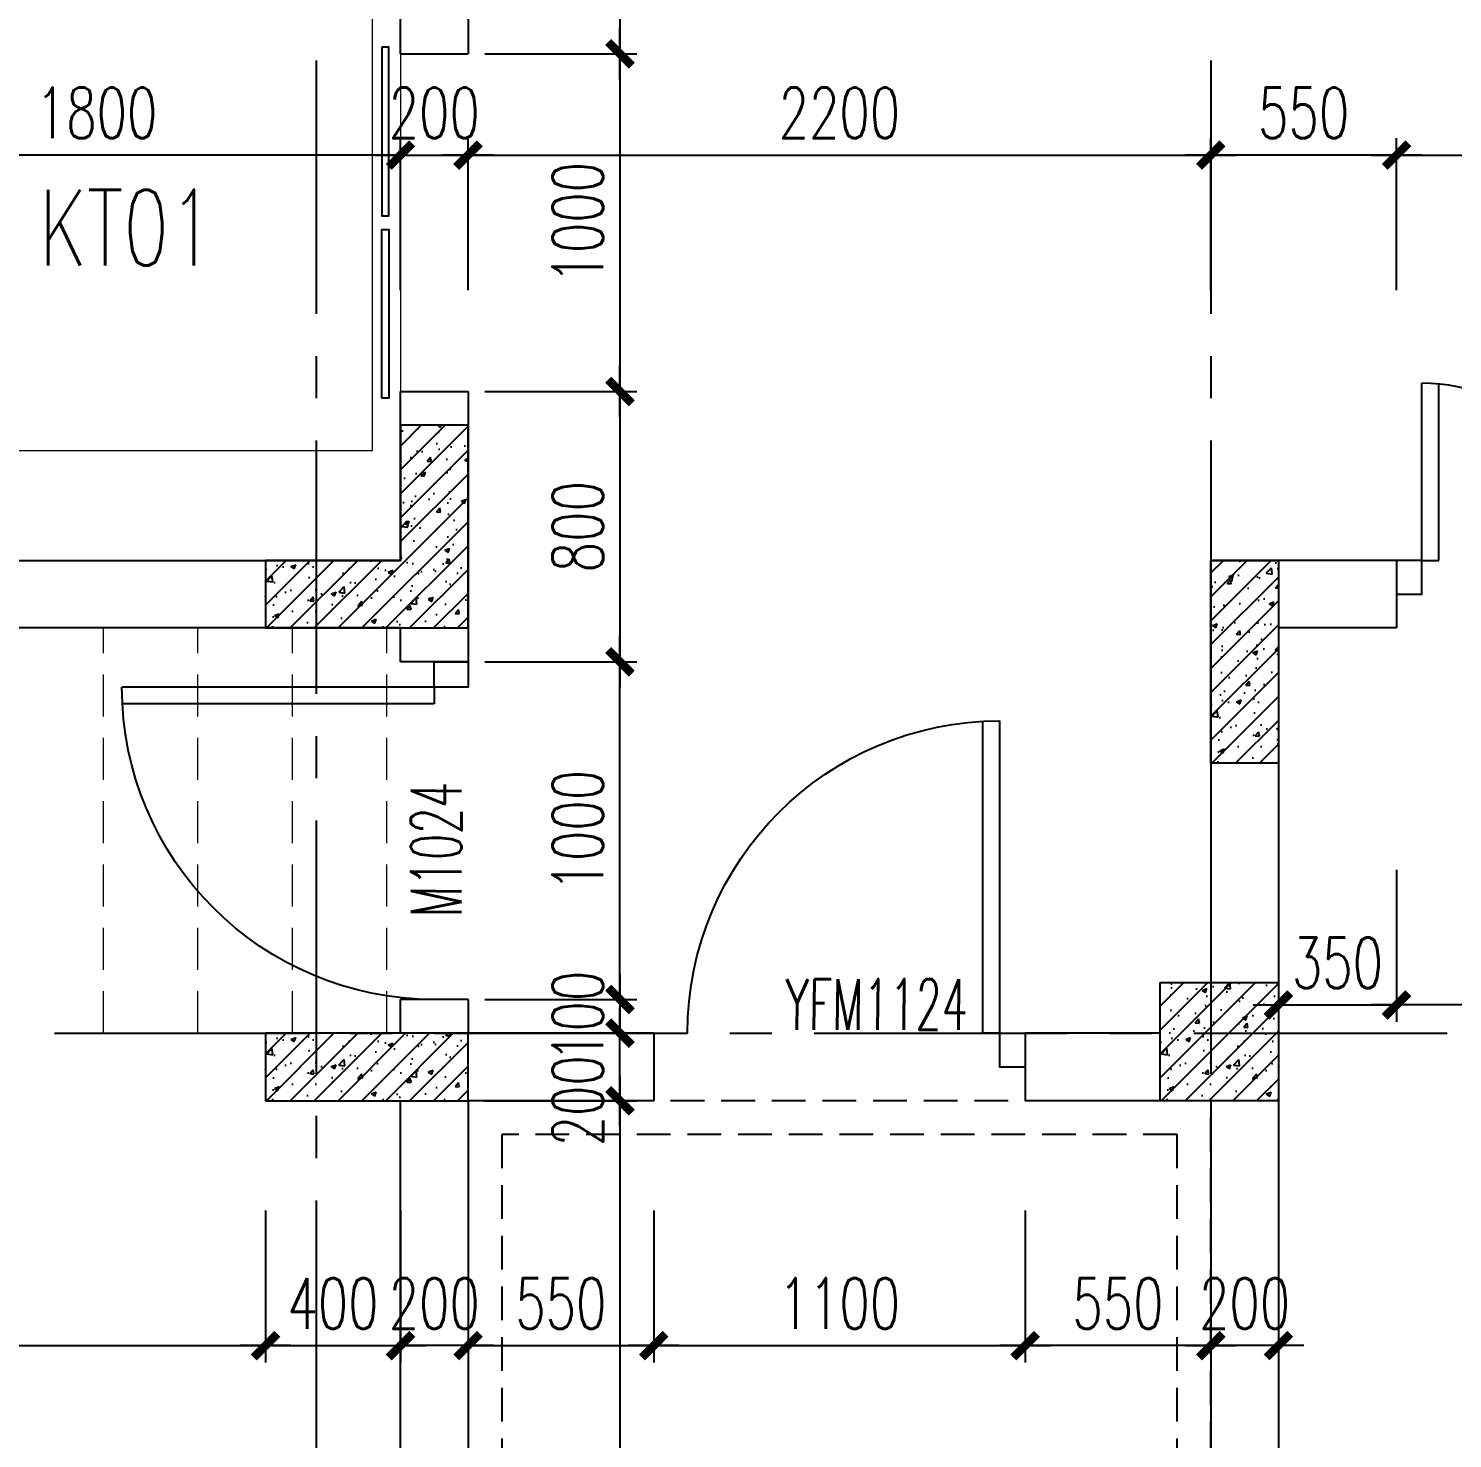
# Model space of a CAD drawing. Extents: x -395226 to -176901, y -140672 to 68263.
# Drawn here: x -384776 to -380558, y 46320 to 50495 of the extents above; entities that cross this region are included whole.
import ezdxf

# ---------------------------------------------------------------- set-up
doc = ezdxf.new("R2010")
doc.units = 0
doc.header["$LTSCALE"] = 1000
doc.header["$MEASUREMENT"] = 0
for name, pattern in [('ACAD_ISO08W100', [36, 24, -3, 6, -3]), ('HIDDEN', [0.375, 0.25, -0.125]), ('Plans$0$CENTER2', [1.125, 0.75, -0.125, 0.125, -0.125]), ('Plans$0$HIDDEN', [0.375, 0.25, -0.125])]:
    doc.linetypes.add(name, pattern=pattern)
doc.layers.get('0').update_dxf_attribs({"linetype": 'CONTINUOUS'})
doc.layers.get('Defpoints').update_dxf_attribs({"linetype": 'CONTINUOUS'})
for name, color, linetype in [('A-COLUMN', 1, 'CONTINUOUS'), ('A-COLUMN-hatch', 252, 'CONTINUOUS'), ('A-DIM', 201, 'CONTINUOUS'), ('A-DOTE', 8, 'ACAD_ISO08W100'), ('A-LINE', 8, 'CONTINUOUS'), ('A-TEXT-CN', 31, 'CONTINUOUS'), ('A-WALL', 2, 'CONTINUOUS'), ('A-WINDOW', 4, 'CONTINUOUS'), ('A-WINDOW-TEXT', 93, 'CONTINUOUS'), ('Plans$0$Grid', 9, 'Plans$0$CENTER2')]:
    doc.layers.add(name, color=color, linetype=linetype)
doc.layers.add('A-STAIR', color=30, linetype='CONTINUOUS', lineweight=0)
doc.styles.add('_HZTXT', font='tjromans.shx', dxfattribs={"width": 0.7, "bigfont": 'tjhztxt.shx'})
doc.styles.add('DIM_FONT', font='SIMPLEX', dxfattribs={"width": 0.7, "bigfont": 'GBCBIG'})
doc.styles.add('PRC-S', font='tjromans.shx', dxfattribs={"width": 0.7, "bigfont": 'tjhztxt.shx'})
doc.dimstyles.new('DIM100', dxfattribs={"dimscale": 100, "dimtxt": 3, "dimasz": 0.01, "dimexe": 1, "dimexo": 1, "dimgap": 1, "dimtad": 1, "dimdec": 0, "dimzin": 0, "dimdsep": 46, "dimtxsty": 'DIM_FONT', "dimblk1": '_DIMX', "dimblk2": '_DIMX', "dimsah": 1, "dimcen": 0.01, "dimclrd": 256, "dimclre": 256, "dimclrt": 7, "dimadec": 0, "dimazin": 0, "dimtfac": 1, "dimtdec": 0, "dimtix": 1, "dimtmove": 2, "dimatfit": 3, "dimldrblk": '_DIMX', "dimfxl": 0, "dimtolj": 1, "dimtzin": 5, "dimarcsym": 0})

# ---------------------------------------------------------------- blocks, each defined once
blk = doc.blocks.new('Grid')
at = {"layer": 'Plans$0$Grid', "color": 8}
for p, q in [((-19548.22963262349, 23319.99999610754), (-19548.22963262349, -15380.00000389246)), ((-16898.22963262349, 23319.99999610754), (-16898.22963262349, -15380.00000389246)), ((-28198.22963262349, 11439.99999610754), (8601.770367376506, 11439.99999610754))]:
    blk.add_line(p, q, dxfattribs=at)
blk = doc.blocks.new('_DIMX')
blk.add_line((-150, 0), (150, 0))
at = {"const_width": 50}
blk.add_lwpolyline([(-70, -70), (70, 70)], dxfattribs=at)
blk = doc.blocks.new('*D468')
at = {"layer": 'A-DIM', "lineweight": -2}
for p, q in [((-383424.2086708748, 51119.81240989989), (-382974.2086708748, 51119.81240989989)), ((-383024.2086708748, 51119.31240989989), (-383024.2086708748, 50420.31240989989)), ((-383424.2086708748, 50419.81240989989), (-382974.2086708748, 50419.81240989989))]:
    blk.add_line(p, q, dxfattribs=at)
at = {"layer": 'Defpoints', "color": 0}
for p in [(-383474.2086708748, 51119.81240989989), (-383474.2086708748, 50419.81240989989), (-383024.2086708748, 50419.81240989989)]:
    blk.add_point(p, dxfattribs=at)
at = {"layer": 'A-DIM', "lineweight": -2, "xscale": 0.5, "yscale": 0.5, "zscale": 0.5}
for p, rotation in [((-383024.2086708748, 51119.81240989989), 90), ((-383024.2086708748, 50419.81240989989), 270)]:
    blk.add_blockref('_DIMX', p, dxfattribs=dict(at, rotation=rotation))
at = {"layer": 'A-DIM', "insert": (-383149.2086708748, 50769.81240989982), "char_height": 150, "attachment_point": 5, "rotation": 90, "style": 'DIM_FONT'}
blk.add_mtext('\\A1;700', dxfattribs=at)
blk = doc.blocks.new('*D469')
at = {"layer": 'A-DIM', "lineweight": -2}
for p, q in [((-383424.2086708748, 50419.81240989989), (-382974.2086708748, 50419.81240989989)), ((-383024.2086708748, 50419.31240989989), (-383024.2086708748, 49420.31240989989)), ((-383424.2086708748, 49419.81240989989), (-382974.2086708748, 49419.81240989989))]:
    blk.add_line(p, q, dxfattribs=at)
at = {"layer": 'Defpoints', "color": 0}
for p in [(-383474.2086708748, 50419.81240989989), (-383474.2086708748, 49419.81240989989), (-383024.2086708748, 49419.81240989989)]:
    blk.add_point(p, dxfattribs=at)
at = {"layer": 'A-DIM', "lineweight": -2, "xscale": 0.5, "yscale": 0.5, "zscale": 0.5}
for p, rotation in [((-383024.2086708748, 50419.81240989989), 90), ((-383024.2086708748, 49419.81240989989), 270)]:
    blk.add_blockref('_DIMX', p, dxfattribs=dict(at, rotation=rotation))
at = {"layer": 'A-DIM', "insert": (-383149.2086708748, 49919.81240989982), "char_height": 150, "attachment_point": 5, "rotation": 90, "style": 'DIM_FONT'}
blk.add_mtext('\\A1;1000', dxfattribs=at)
blk = doc.blocks.new('*D1057')
at = {"layer": 'A-DIM', "lineweight": -2}
for p, q in [((-383424.2086708748, 49419.81240989989), (-382974.2086708748, 49419.81240989989)), ((-383024.2086708748, 49419.31240989989), (-383024.2086708748, 48620.31240990009)), ((-383424.2086753673, 48619.81240990009), (-382974.2086708748, 48619.81240990009))]:
    blk.add_line(p, q, dxfattribs=at)
at = {"layer": 'Defpoints', "color": 0}
for p in [(-383474.2086708748, 49419.81240989989), (-383474.2086753673, 48619.81240990009), (-383024.2086708748, 48619.81240990009)]:
    blk.add_point(p, dxfattribs=at)
at = {"layer": 'A-DIM', "lineweight": -2, "xscale": 0.5, "yscale": 0.5, "zscale": 0.5}
for p, rotation in [((-383024.2086708748, 49419.81240989989), 90), ((-383024.2086708748, 48619.81240990009), 270)]:
    blk.add_blockref('_DIMX', p, dxfattribs=dict(at, rotation=rotation))
at = {"layer": 'A-DIM', "insert": (-383149.2086708748, 49019.81240989992), "char_height": 150, "attachment_point": 5, "rotation": 90, "style": 'DIM_FONT'}
blk.add_mtext('\\A1;800', dxfattribs=at)
blk = doc.blocks.new('D12')
for p, q in [((75, 0), (74.99999999953434, 525)), ((125, 0), (124.9999999995343, 522.6136240091873)), ((1075, -2.328306436538696e-10), (1074.999999999534, 522.6136240089545)), ((1125, 0), (1124.999999999534, 525)), ((75, 0), (125, 0)), ((1125, 0), (1075, -2.328306436538696e-10))]:
    blk.add_line(p, q)
for points in [[(75, 0), (0, 0), (0, -100), (75, -100)], [(1125, 0), (1200, 0), (1200, -100), (1125, -100)]]:
    blk.add_lwpolyline(points, close=True)
for centre, start, end in [((75, 0), 0, 90), ((1125, 0), 90, 180)]:
    blk.add_arc(centre, 525, start, end)
blk = doc.blocks.new('Columes_-1F')
at = {"layer": 'A-COLUMN-hatch'}
h = blk.add_hatch(dxfattribs=at)
h.set_pattern_fill('钢筋混凝土', color=256, scale=20, style=0)
h.set_pattern_definition([(45, (-11179.38219557796, 23439.99999904633), (-35.35533905932737, 35.35533905932738), []), (50, (-11179.38219557796, 23439.99999904633), (143.4520365201507, -12.55042699651902), [15, -165]), (355, (-11179.38219557796, 23439.99999904633), (-27.7502667226, 150.4384267400024), [12, -132]), (100.4514, (-11167.42785957796, 23438.95413104632), (115.7018763428043, 137.8879084121907), [12.748038, -140.2284224]), (46.18420000000001, (-11179.38219557796, 23479.99999904633), (213.4482097251289, -33.10380286580362), [22.5, -247.5]), (96.6356, (-11161.59484657796, 23477.24133764633), (186.9325411097407, 194.8235741800883), [19.1220576, -210.3426]), (351.1842, (-11179.38219557796, 23479.99999904633), (186.9323890267254, 194.8237201850649), [18, -198]), (21, (-11159.38219557796, 23469.99999904633), (119.3814104236923, -80.52377813306776), [15, -165]), (326.0000000000001, (-11159.38219557796, 23469.99999904633), (48.66306638431634, 145.0300090093706), [12, -132]), (71.4514, (-11149.43374897796, 23463.28967784633), (168.044525716298, 64.50609934199048), [12.748038, -140.2284224]), (37.50000000000001, (-11179.38219557796, 23439.99999904633), (2.431971063458134, 66.5787707662623), [0, -130.4, 0, -134, 0, -132.5]), (7.499999999999999, (-11179.38219557796, 23439.99999904633), (52.61390748842972, 78.88234237647205), [0, -76.39999999999999, 0, -127.4, 0, -50.5]), (327.5, (-11223.98219557796, 23439.99999904633), (106.7644872344818, -4.51097434687596), [0, -50, 0, -156, 0, -207]), (317.5, (-11243.98219557796, 23439.99999904633), (116.6372338684772, 20.02099646646353), [0, -65, 0, -103.6, 0, -147])])
h.paths.add_polyline_path([(-11179.38219557796, 23439.99999904633), (-10579.38219557796, 23439.99999904633), (-10579.38219557796, 24039.99999904633), (-10779.38219557796, 24039.99999904633), (-10779.38219557796, 23639.99999904633), (-11179.38219557796, 23639.99999904633)])
h = blk.add_hatch(dxfattribs=at)
h.set_pattern_fill('钢筋混凝土', color=256, scale=20, style=0)
h.set_pattern_definition([(45, (-8379.382195716142, 23039.99999552313), (-35.35533905932737, 35.35533905932738), []), (50, (-8379.382195716142, 23039.99999552313), (143.4520365201507, -12.55042699651902), [15, -165]), (355, (-8379.382195716142, 23039.99999552313), (-27.7502667226, 150.4384267400024), [12, -132]), (100.4514, (-8367.427859716141, 23038.95412752313), (115.7018763428043, 137.8879084121907), [12.748038, -140.2284224]), (46.18420000000001, (-8379.382195716142, 23079.99999552313), (213.4482097251289, -33.10380286580362), [22.5, -247.5]), (96.6356, (-8361.594846716142, 23077.24133412313), (186.9325411097407, 194.8235741800883), [19.1220576, -210.3426]), (351.1842, (-8379.382195716142, 23079.99999552313), (186.9323890267254, 194.8237201850649), [18, -198]), (21, (-8359.382195716142, 23069.99999552313), (119.3814104236923, -80.52377813306776), [15, -165]), (326.0000000000001, (-8359.382195716142, 23069.99999552313), (48.66306638431634, 145.0300090093706), [12, -132]), (71.4514, (-8349.433749116142, 23063.28967432313), (168.044525716298, 64.50609934199048), [12.748038, -140.2284224]), (37.50000000000001, (-8379.382195716142, 23039.99999552313), (2.431971063458134, 66.5787707662623), [0, -130.4, 0, -134, 0, -132.5]), (7.499999999999999, (-8379.382195716142, 23039.99999552313), (52.61390748842972, 78.88234237647205), [0, -76.39999999999999, 0, -127.4, 0, -50.5]), (327.5, (-8423.982195716142, 23039.99999552313), (106.7644872344818, -4.51097434687596), [0, -50, 0, -156, 0, -207]), (317.5, (-8443.982195716142, 23039.99999552313), (116.6372338684772, 20.02099646646353), [0, -65, 0, -103.6, 0, -147])])
h.paths.add_polyline_path([(-8379.382195716142, 23639.99999552313), (-8179.382198183215, 23639.99999552313), (-8179.382198183215, 23039.99999552313), (-8379.382195716142, 23039.99999552313)])
h = blk.add_hatch(dxfattribs=at)
h.set_pattern_fill('钢筋混凝土', color=256, scale=20, style=0)
h.set_pattern_definition([(45, (-8529.382195460319, 22039.99999982542), (-35.35533905932737, 35.35533905932738), []), (50, (-8529.382195460319, 22039.99999982542), (143.4520365201507, -12.55042699651902), [15, -165]), (355, (-8529.382195460319, 22039.99999982542), (-27.7502667226, 150.4384267400024), [12, -132]), (100.4514, (-8517.427859460318, 22038.95413182542), (115.7018763428043, 137.8879084121907), [12.748038, -140.2284224]), (46.18420000000001, (-8529.382195460319, 22079.99999982542), (213.4482097251289, -33.10380286580362), [22.5, -247.5]), (96.6356, (-8511.594846460319, 22077.24133842542), (186.9325411097407, 194.8235741800883), [19.1220576, -210.3426]), (351.1842, (-8529.382195460319, 22079.99999982542), (186.9323890267254, 194.8237201850649), [18, -198]), (21, (-8509.382195460319, 22069.99999982542), (119.3814104236923, -80.52377813306776), [15, -165]), (326.0000000000001, (-8509.382195460319, 22069.99999982542), (48.66306638431634, 145.0300090093706), [12, -132]), (71.4514, (-8499.43374886032, 22063.28967862542), (168.044525716298, 64.50609934199048), [12.748038, -140.2284224]), (37.50000000000001, (-8529.382195460319, 22039.99999982542), (2.431971063458134, 66.5787707662623), [0, -130.4, 0, -134, 0, -132.5]), (7.499999999999999, (-8529.382195460319, 22039.99999982542), (52.61390748842972, 78.88234237647205), [0, -76.39999999999999, 0, -127.4, 0, -50.5]), (327.5, (-8573.98219546032, 22039.99999982542), (106.7644872344818, -4.51097434687596), [0, -50, 0, -156, 0, -207]), (317.5, (-8593.98219546032, 22039.99999982542), (116.6372338684772, 20.02099646646353), [0, -65, 0, -103.6, 0, -147])])
h.paths.add_polyline_path([(-8529.382195460319, 22389.99999982542), (-8179.382195460319, 22390.00000007072), (-8179.382195214974, 22040.00000007072), (-8529.382195214974, 22039.99999982542)])
h = blk.add_hatch(dxfattribs=at)
h.set_pattern_fill('钢筋混凝土', color=256, scale=20, style=0)
h.set_pattern_definition([(45, (-11179.38219521503, 22039.99999895364), (-35.35533905932737, 35.35533905932738), []), (50, (-11179.38219521503, 22039.99999895364), (143.4520365201507, -12.55042699651902), [15, -165]), (355, (-11179.38219521503, 22039.99999895364), (-27.7502667226, 150.4384267400024), [12, -132]), (100.4514, (-11167.42785921503, 22038.95413095364), (115.7018763428043, 137.8879084121907), [12.748038, -140.2284224]), (46.18420000000001, (-11179.38219521503, 22079.99999895364), (213.4482097251289, -33.10380286580362), [22.5, -247.5]), (96.6356, (-11161.59484621503, 22077.24133755365), (186.9325411097407, 194.8235741800883), [19.1220576, -210.3426]), (351.1842, (-11179.38219521503, 22079.99999895364), (186.9323890267254, 194.8237201850649), [18, -198]), (21, (-11159.38219521503, 22069.99999895364), (119.3814104236923, -80.52377813306776), [15, -165]), (326.0000000000001, (-11159.38219521503, 22069.99999895364), (48.66306638431634, 145.0300090093706), [12, -132]), (71.4514, (-11149.43374861503, 22063.28967775364), (168.044525716298, 64.50609934199048), [12.748038, -140.2284224]), (37.50000000000001, (-11179.38219521503, 22039.99999895364), (2.431971063458134, 66.5787707662623), [0, -130.4, 0, -134, 0, -132.5]), (7.499999999999999, (-11179.38219521503, 22039.99999895364), (52.61390748842972, 78.88234237647205), [0, -76.39999999999999, 0, -127.4, 0, -50.5]), (327.5, (-11223.98219521503, 22039.99999895364), (106.7644872344818, -4.51097434687596), [0, -50, 0, -156, 0, -207]), (317.5, (-11243.98219521503, 22039.99999895364), (116.6372338684772, 20.02099646646353), [0, -65, 0, -103.6, 0, -147])])
h.paths.add_polyline_path([(-11179.38219521503, 22039.99999895364), (-10579.38219521503, 22039.99999895364), (-10579.38219521503, 22239.99999895364), (-11179.38219521503, 22239.99999895364)])
for points in [[(-11179.38219557796, 23439.99999904633), (-10579.38219557796, 23439.99999904633), (-10579.38219557796, 24039.99999904633), (-10779.38219557796, 24039.99999904633), (-10779.38219557796, 23639.99999904633), (-11179.38219557796, 23639.99999904633)], [(-8379.382195716142, 23639.99999552313), (-8179.382198183215, 23639.99999552313), (-8179.382198183215, 23039.99999552313), (-8379.382195716142, 23039.99999552313)], [(-8529.382195460319, 22389.99999982542), (-8179.382195460319, 22390.00000007072), (-8179.382195214974, 22040.00000007072), (-8529.382195214974, 22039.99999982542)], [(-11179.38219521503, 22039.99999895364), (-10579.38219521503, 22039.99999895364), (-10579.38219521503, 22239.99999895364), (-11179.38219521503, 22239.99999895364)]]:
    blk.add_lwpolyline(points, close=True)
blk = doc.blocks.new('*D1058')
at = {"layer": 'A-DIM', "lineweight": -2}
for p, q in [((-383424.2086753673, 48619.81240990009), (-382974.2086708748, 48619.81240990009)), ((-383024.2086708748, 47620.31240990009), (-383024.2086708748, 48619.31240990009)), ((-383424.2086753673, 47619.81240990009), (-382974.2086708748, 47619.81240990009))]:
    blk.add_line(p, q, dxfattribs=at)
at = {"layer": 'Defpoints', "color": 0}
for p in [(-383474.2086753673, 48619.81240990009), (-383024.2086708748, 48619.81240990009), (-383474.2086753673, 47619.81240990009)]:
    blk.add_point(p, dxfattribs=at)
at = {"layer": 'A-DIM', "lineweight": -2, "xscale": 0.5, "yscale": 0.5, "zscale": 0.5}
for p, rotation in [((-383024.2086708748, 48619.81240990009), 90), ((-383024.2086708748, 47619.81240990009), 270)]:
    blk.add_blockref('_DIMX', p, dxfattribs=dict(at, rotation=rotation))
at = {"layer": 'A-DIM', "insert": (-383149.2086708748, 48119.81240990002), "char_height": 150, "attachment_point": 5, "rotation": 90, "style": 'DIM_FONT'}
blk.add_mtext('\\A1;1000', dxfattribs=at)
blk = doc.blocks.new('D10')
for p, q in [((75.00000000023283, 0), (74.99999999988358, 925)), ((125.0000000001164, 0), (124.9999999998254, 923.6476599997841)), ((75.00000000023283, 0), (125.0000000001164, 0))]:
    blk.add_line(p, q)
blk.add_lwpolyline([(75.00000000023283, 0), (0, 0), (0, -99.99999999976717), (75.00000000011642, -99.99999999976717)], close=True)
blk.add_arc((75.00000000023283, 0), 925, 0, 90)
blk = doc.blocks.new('dr-1000_swing')
at = {"layer": 'A-WINDOW', "xscale": -1, "rotation": 270}
blk.add_blockref('D10', (99.99999999976717, -3.783497959375381e-10), dxfattribs=at)
blk = doc.blocks.new('D11')
for p, q in [((-125.0000010749791, -99.99999999976717), (-125.000001074688, -1020.352555800622)), ((-75.0000010750955, -99.99999999976717), (-125.0000010749791, -99.99999999976717)), ((-75.0000010750955, -99.99999999976717), (-75.00000107474625, -1024.999999999767))]:
    blk.add_line(p, q)
blk.add_lwpolyline([(-75.0000010750955, -99.99999999976717), (-1.074862666428089e-06, -99.99999999976717), (-1.074862666428089e-06, 0), (-75.00000107497908, 0)], close=True)
blk.add_arc((-75.00000107294181, -99.99999999975262), 925.0000000015134, 180.0000000008338, 270)
blk = doc.blocks.new('*D1054')
at = {"layer": 'A-DIM', "lineweight": -2}
for p, q in [((-383424.2086708748, 47319.81241082972), (-382974.2086708748, 47319.81241082972)), ((-383024.2086708748, 47319.31241082972), (-383024.2086708748, 44920.31242702154)), ((-383424.2086753674, 44919.81242702154), (-382974.2086708748, 44919.81242702154))]:
    blk.add_line(p, q, dxfattribs=at)
at = {"layer": 'Defpoints', "color": 0}
for p in [(-383474.2086708748, 47319.81241082972), (-383474.2086753674, 44919.81242702154), (-383024.2086708748, 44919.81242702154)]:
    blk.add_point(p, dxfattribs=at)
at = {"layer": 'A-DIM', "lineweight": -2, "xscale": 0.5, "yscale": 0.5, "zscale": 0.5}
for p, rotation in [((-383024.2086708748, 47319.81241082972), 90), ((-383024.2086708748, 44919.81242702154), 270)]:
    blk.add_blockref('_DIMX', p, dxfattribs=dict(at, rotation=rotation))
at = {"layer": 'A-DIM', "insert": (-383149.2086708748, 46119.81241892557), "char_height": 150, "attachment_point": 5, "rotation": 90, "style": 'DIM_FONT'}
blk.add_mtext('\\A1;2400', dxfattribs=at)
blk = doc.blocks.new('*D1055')
at = {"layer": 'A-DIM', "lineweight": -2}
for p, q in [((-383424.2086705118, 47519.81240980744), (-382974.2086708748, 47519.81240980744)), ((-383024.2086708748, 47320.31240878303), (-383024.2086708748, 47519.31240980744)), ((-383424.2086708748, 47319.81240878303), (-382974.2086708748, 47319.81240878303))]:
    blk.add_line(p, q, dxfattribs=at)
at = {"layer": 'Defpoints', "color": 0}
for p in [(-383474.2086705118, 47519.81240980744), (-383024.2086708748, 47519.81240980744), (-383474.2086708748, 47319.81240878303)]:
    blk.add_point(p, dxfattribs=at)
at = {"layer": 'A-DIM', "lineweight": -2, "xscale": 0.5, "yscale": 0.5, "zscale": 0.5}
for p, rotation in [((-383024.2086708748, 47519.81240980744), 90), ((-383024.2086708748, 47319.81240878303), 270)]:
    blk.add_blockref('_DIMX', p, dxfattribs=dict(at, rotation=rotation))
at = {"layer": 'A-DIM', "insert": (-383149.2086708748, 47319.81241082972), "char_height": 150, "attachment_point": 5, "rotation": 90, "style": 'DIM_FONT'}
blk.add_mtext('\\A1;200', dxfattribs=at)
blk = doc.blocks.new('*D1059')
at = {"layer": 'A-DIM', "lineweight": -2}
for p, q in [((-383424.2086753673, 47619.81240990009), (-382974.2086708748, 47619.81240990009)), ((-383024.2086708748, 47620.31240990009), (-383024.2086708748, 47620.81240990009)), ((-383024.2086708748, 47619.81240990009), (-383024.2086708748, 47519.81240980744)), ((-383424.2086705118, 47519.81240980744), (-382974.2086708748, 47519.81240980744)), ((-383024.2086708748, 47519.31240980744), (-383024.2086708748, 47518.81240980744))]:
    blk.add_line(p, q, dxfattribs=at)
at = {"layer": 'Defpoints', "color": 0}
for p in [(-383474.2086753673, 47619.81240990009), (-383474.2086705118, 47519.81240980744), (-383024.2086708748, 47519.81240980744)]:
    blk.add_point(p, dxfattribs=at)
at = {"layer": 'A-DIM', "lineweight": -2, "xscale": 0.5, "yscale": 0.5, "zscale": 0.5}
for p, rotation in [((-383024.2086708748, 47619.81240990009), 270), ((-383024.2086708748, 47519.81240980744), 90)]:
    blk.add_blockref('_DIMX', p, dxfattribs=dict(at, rotation=rotation))
at = {"layer": 'A-DIM', "insert": (-383149.2086708748, 47569.8124098537), "char_height": 150, "attachment_point": 5, "rotation": 90, "style": 'DIM_FONT'}
blk.add_mtext('\\A1;100', dxfattribs=at)
blk = doc.blocks.new('*D1060')
at = {"layer": 'A-DIM', "lineweight": -2}
for p, q in [((-383474.2086753586, 46994.81242462606), (-383474.2086753586, 46544.81242370047)), ((-382924.2086764713, 46994.81242530124), (-382924.2086764713, 46544.81242370047)), ((-383473.7086753586, 46594.81242370047), (-382924.7086764713, 46594.81242370047))]:
    blk.add_line(p, q, dxfattribs=at)
at = {"layer": 'Defpoints', "color": 0}
for p in [(-383474.2086753586, 47044.81242462606), (-382924.2086764713, 47044.81242530124), (-382924.2086764713, 46594.81242370047)]:
    blk.add_point(p, dxfattribs=at)
at = {"layer": 'A-DIM', "lineweight": -2, "xscale": 0.5, "yscale": 0.5, "zscale": 0.5, "rotation": 180}
blk.add_blockref('_DIMX', (-383474.2086753586, 46594.81242370047), dxfattribs=at)
at = {"layer": 'A-DIM', "lineweight": -2, "xscale": 0.5, "yscale": 0.5, "zscale": 0.5}
blk.add_blockref('_DIMX', (-382924.2086764713, 46594.81242370047), dxfattribs=at)
at = {"layer": 'A-DIM', "insert": (-383199.2086759149, 46719.81242370047), "char_height": 150, "attachment_point": 5, "style": 'DIM_FONT'}
blk.add_mtext('\\A1;550', dxfattribs=at)
blk = doc.blocks.new('*D1061')
at = {"layer": 'A-DIM', "lineweight": -2}
for p, q in [((-382924.2086764423, 46994.81242530129), (-382924.2086764423, 46544.81242325046)), ((-381824.2086753674, 46994.81242597631), (-381824.2086753674, 46544.81242325046)), ((-382923.7086764423, 46594.81242325046), (-381824.7086753674, 46594.81242325046))]:
    blk.add_line(p, q, dxfattribs=at)
at = {"layer": 'Defpoints', "color": 0}
for p in [(-382924.2086764423, 47044.81242530129), (-381824.2086753674, 47044.81242597631), (-381824.2086753674, 46594.81242325046)]:
    blk.add_point(p, dxfattribs=at)
at = {"layer": 'A-DIM', "lineweight": -2, "xscale": 0.5, "yscale": 0.5, "zscale": 0.5, "rotation": 180}
blk.add_blockref('_DIMX', (-382924.2086764423, 46594.81242325046), dxfattribs=at)
at = {"layer": 'A-DIM', "lineweight": -2, "xscale": 0.5, "yscale": 0.5, "zscale": 0.5}
blk.add_blockref('_DIMX', (-381824.2086753674, 46594.81242325046), dxfattribs=at)
at = {"layer": 'A-DIM', "insert": (-382374.2086759048, 46719.81242325046), "char_height": 150, "attachment_point": 5, "style": 'DIM_FONT'}
blk.add_mtext('\\A1;1100', dxfattribs=at)
blk = doc.blocks.new('*D1062')
at = {"layer": 'A-DIM', "lineweight": -2}
for p, q in [((-384074.2086705118, 46994.81242597626), (-384074.2086705118, 46544.81242302543)), ((-383674.2086753673, 46994.81242462618), (-383674.2086753673, 46544.81242302543)), ((-384073.7086705118, 46594.81242302543), (-383674.7086753673, 46594.81242302543))]:
    blk.add_line(p, q, dxfattribs=at)
at = {"layer": 'Defpoints', "color": 0}
for p in [(-384074.2086705118, 47044.81242597626), (-383674.2086753673, 47044.81242462618), (-383674.2086753673, 46594.81242302543)]:
    blk.add_point(p, dxfattribs=at)
at = {"layer": 'A-DIM', "lineweight": -2, "xscale": 0.5, "yscale": 0.5, "zscale": 0.5, "rotation": 180}
blk.add_blockref('_DIMX', (-384074.2086705118, 46594.81242302543), dxfattribs=at)
at = {"layer": 'A-DIM', "lineweight": -2, "xscale": 0.5, "yscale": 0.5, "zscale": 0.5}
blk.add_blockref('_DIMX', (-383674.2086753673, 46594.81242302543), dxfattribs=at)
at = {"layer": 'A-DIM', "insert": (-383874.2086729396, 46719.81242302543), "char_height": 150, "attachment_point": 5, "style": 'DIM_FONT'}
blk.add_mtext('\\A1;400', dxfattribs=at)
blk = doc.blocks.new('*D1063')
at = {"layer": 'A-DIM', "lineweight": -2}
for p, q in [((-386324.2086730355, 46994.81242462623), (-386324.2086730355, 46544.81242370047)), ((-384074.2086705118, 46994.81242597626), (-384074.2086705118, 46544.81242370047)), ((-386323.7086730355, 46594.81242370047), (-384074.7086705118, 46594.81242370047))]:
    blk.add_line(p, q, dxfattribs=at)
at = {"layer": 'Defpoints', "color": 0}
for p in [(-386324.2086730355, 47044.81242462623), (-384074.2086705118, 47044.81242597626), (-384074.2086705118, 46594.81242370047)]:
    blk.add_point(p, dxfattribs=at)
at = {"layer": 'A-DIM', "lineweight": -2, "xscale": 0.5, "yscale": 0.5, "zscale": 0.5, "rotation": 180}
blk.add_blockref('_DIMX', (-386324.2086730355, 46594.81242370047), dxfattribs=at)
at = {"layer": 'A-DIM', "lineweight": -2, "xscale": 0.5, "yscale": 0.5, "zscale": 0.5}
blk.add_blockref('_DIMX', (-384074.2086705118, 46594.81242370047), dxfattribs=at)
at = {"layer": 'A-DIM', "insert": (-385199.2086717737, 46719.81242370047), "char_height": 150, "attachment_point": 5, "style": 'DIM_FONT'}
blk.add_mtext('\\A1;2250', dxfattribs=at)
blk = doc.blocks.new('*D1065')
at = {"layer": 'A-DIM', "lineweight": -2}
for p, q in [((-383674.2086753674, 46994.81242462618), (-383674.2086753676, 46544.81242302543)), ((-383474.2086753674, 46994.81242462606), (-383474.2086753676, 46544.81242302531)), ((-383674.7086753676, 46594.81242302543), (-383675.2086753676, 46594.81242302543)), ((-383474.2086753676, 46594.81242302531), (-383674.2086753676, 46594.81242302543)), ((-383473.7086753676, 46594.81242302531), (-383473.2086753676, 46594.81242302531))]:
    blk.add_line(p, q, dxfattribs=at)
at = {"layer": 'Defpoints', "color": 0}
for p in [(-383674.2086753673, 47044.81242462618), (-383474.2086753674, 47044.81242462606), (-383674.2086753676, 46594.81242302543)]:
    blk.add_point(p, dxfattribs=at)
at = {"layer": 'A-DIM', "lineweight": -2, "xscale": 0.5, "yscale": 0.5, "zscale": 0.5}
for p, rotation in [((-383674.2086753676, 46594.81242302543), 359.9999999999666), ((-383474.2086753676, 46594.81242302531), 179.9999999999666)]:
    blk.add_blockref('_DIMX', p, dxfattribs=dict(at, rotation=rotation))
at = {"layer": 'A-DIM', "insert": (-383574.2086753675, 46719.81242302537), "char_height": 150, "attachment_point": 5, "style": 'DIM_FONT'}
blk.add_mtext('\\A1;200', dxfattribs=at)
blk = doc.blocks.new('*D1069')
at = {"layer": 'A-DIM', "lineweight": -2}
for p, q in [((-385474.2086752079, 49719.81243726062), (-385474.2086737734, 50169.8124507526)), ((-383674.2086752079, 49719.81243152308), (-383674.2086737735, 50169.81244501506)), ((-383674.7086739329, 50119.81244501666), (-385473.7086739329, 50119.81245075101))]:
    blk.add_line(p, q, dxfattribs=at)
at = {"layer": 'Defpoints', "color": 0}
for p in [(-385474.2086739329, 50119.8124507526), (-385474.2086753672, 49669.81243726062), (-383674.2086753673, 49669.81243152308)]:
    blk.add_point(p, dxfattribs=at)
at = {"layer": 'A-DIM', "lineweight": -2, "xscale": 0.5, "yscale": 0.5, "zscale": 0.5}
for p, rotation in [((-385474.2086739329, 50119.8124507526), 179.9999998173686), ((-383674.2086739329, 50119.81244501506), 359.9999998173686)]:
    blk.add_blockref('_DIMX', p, dxfattribs=dict(at, rotation=rotation))
at = {"layer": 'A-DIM', "insert": (-384574.2086735344, 50244.81244788383), "char_height": 150, "attachment_point": 5, "rotation": 359.9999998173686, "style": 'DIM_FONT'}
blk.add_mtext('\\A1;1800', dxfattribs=at)
blk = doc.blocks.new('*D1070')
at = {"layer": 'A-DIM', "lineweight": -2}
for p, q in [((-383674.2086753673, 49719.81243152308), (-383674.2086753673, 50169.81241374831)), ((-383474.2086753673, 49719.81240857274), (-383474.2086753673, 50169.81241374831)), ((-383674.7086753673, 50119.81241374831), (-383675.2086753673, 50119.81241374831)), ((-383674.2086753673, 50119.81241374831), (-383474.2086753673, 50119.81241374831)), ((-383473.7086753673, 50119.81241374831), (-383473.2086753673, 50119.81241374831))]:
    blk.add_line(p, q, dxfattribs=at)
at = {"layer": 'Defpoints', "color": 0}
for p in [(-383474.2086753673, 50119.81241374831), (-383674.2086753673, 49669.81243152308), (-383474.2086753673, 49669.81240857274)]:
    blk.add_point(p, dxfattribs=at)
at = {"layer": 'A-DIM', "lineweight": -2, "xscale": 0.5, "yscale": 0.5, "zscale": 0.5}
blk.add_blockref('_DIMX', (-383674.2086753673, 50119.81241374831), dxfattribs=at)
at = {"layer": 'A-DIM', "lineweight": -2, "xscale": 0.5, "yscale": 0.5, "zscale": 0.5, "rotation": 180}
blk.add_blockref('_DIMX', (-383474.2086753673, 50119.81241374831), dxfattribs=at)
at = {"layer": 'A-DIM', "insert": (-383574.2086753673, 50244.81241374831), "char_height": 150, "attachment_point": 5, "style": 'DIM_FONT'}
blk.add_mtext('\\A1;200', dxfattribs=at)
blk = doc.blocks.new('*D1071')
at = {"layer": 'A-DIM', "lineweight": -2}
for p, q in [((-383474.2086371167, 49719.81243152309), (-383474.2086371167, 50169.81244867275)), ((-381274.2086712082, 49719.81243726068), (-381274.2086712082, 50169.81244867275)), ((-383473.7086371167, 50119.81244867275), (-381274.7086712082, 50119.81244867275))]:
    blk.add_line(p, q, dxfattribs=at)
at = {"layer": 'Defpoints', "color": 0}
for p in [(-381274.2086712082, 50119.81244867275), (-383474.2086371167, 49669.81243152309), (-381274.2086712082, 49669.81243726068)]:
    blk.add_point(p, dxfattribs=at)
at = {"layer": 'A-DIM', "lineweight": -2, "xscale": 0.5, "yscale": 0.5, "zscale": 0.5, "rotation": 180}
blk.add_blockref('_DIMX', (-383474.2086371167, 50119.81244867275), dxfattribs=at)
at = {"layer": 'A-DIM', "lineweight": -2, "xscale": 0.5, "yscale": 0.5, "zscale": 0.5}
blk.add_blockref('_DIMX', (-381274.2086712082, 50119.81244867275), dxfattribs=at)
at = {"layer": 'A-DIM', "insert": (-382374.2086541624, 50244.81244867275), "char_height": 150, "attachment_point": 5, "style": 'DIM_FONT'}
blk.add_mtext('\\A1;2200', dxfattribs=at)
blk = doc.blocks.new('*D1072')
at = {"layer": 'A-DIM', "lineweight": -2}
for p, q in [((-381274.2086737027, 49719.81243056591), (-381274.2086791802, 50169.8124366858)), ((-380724.2086740885, 49719.81243726066), (-380724.208679566, 50169.81244338054)), ((-380724.7086789574, 50119.81244337446), (-381273.7086785716, 50119.81243669189))]:
    blk.add_line(p, q, dxfattribs=at)
at = {"layer": 'Defpoints', "color": 0}
for p in [(-381274.2086785716, 50119.8124366858), (-381274.2086730941, 49669.81243056591), (-380724.2086734799, 49669.81243726066)]:
    blk.add_point(p, dxfattribs=at)
at = {"layer": 'A-DIM', "lineweight": -2, "xscale": 0.5, "yscale": 0.5, "zscale": 0.5}
for p, rotation in [((-381274.2086785716, 50119.8124366858), 180.0000006974195), ((-380724.2086789574, 50119.81244338054), 6.974194821651736e-07)]:
    blk.add_blockref('_DIMX', p, dxfattribs=dict(at, rotation=rotation))
at = {"layer": 'A-DIM', "insert": (-380999.2086802861, 50244.81244003317), "char_height": 150, "attachment_point": 5, "rotation": 6.974195118880937e-07, "style": 'DIM_FONT'}
blk.add_mtext('\\A1;550', dxfattribs=at)
blk = doc.blocks.new('*D1075')
at = {"layer": 'A-DIM', "lineweight": -2}
for p, q in [((-380724.208674697, 49719.81243726067), (-380724.208674697, 50169.81243668579)), ((-379524.2086734799, 49719.81243056592), (-379524.2086734799, 50169.81243668579)), ((-380723.708674697, 50119.81243668579), (-379524.7086734799, 50119.81243668579))]:
    blk.add_line(p, q, dxfattribs=at)
at = {"layer": 'Defpoints', "color": 0}
for p in [(-379524.2086734799, 50119.81243668579), (-380724.208674697, 49669.81243726067), (-379524.2086734799, 49669.81243056592)]:
    blk.add_point(p, dxfattribs=at)
at = {"layer": 'A-DIM', "lineweight": -2, "xscale": 0.5, "yscale": 0.5, "zscale": 0.5, "rotation": 180}
blk.add_blockref('_DIMX', (-380724.208674697, 50119.81243668579), dxfattribs=at)
at = {"layer": 'A-DIM', "lineweight": -2, "xscale": 0.5, "yscale": 0.5, "zscale": 0.5}
blk.add_blockref('_DIMX', (-379524.2086734799, 50119.81243668579), dxfattribs=at)
at = {"layer": 'A-DIM', "insert": (-380124.2086740885, 50244.81243668579), "char_height": 150, "attachment_point": 5, "style": 'DIM_FONT'}
blk.add_mtext('\\A1;1200', dxfattribs=at)
blk = doc.blocks.new('*D1078')
at = {"layer": 'A-DIM', "lineweight": -2}
for p, q in [((-381274.208673263, 46994.81242530124), (-381274.2086747821, 46544.81242403806)), ((-381074.2086711818, 46994.81242462606), (-381074.2086727009, 46544.81242336288)), ((-381274.7086746133, 46594.81242403974), (-381275.2086746133, 46594.81242404143)), ((-381074.2086725321, 46594.81242336288), (-381274.2086746133, 46594.81242403806)), ((-381073.7086725321, 46594.8124233612), (-381073.2086725321, 46594.81242335951))]:
    blk.add_line(p, q, dxfattribs=at)
at = {"layer": 'Defpoints', "color": 0}
for p in [(-381274.2086730942, 47044.81242530124), (-381074.208671013, 47044.81242462606), (-381274.2086746133, 46594.81242403806)]:
    blk.add_point(p, dxfattribs=at)
at = {"layer": 'A-DIM', "lineweight": -2, "xscale": 0.5, "yscale": 0.5, "zscale": 0.5}
for p, rotation in [((-381274.2086746133, 46594.81242403806), 359.9999998065774), ((-381074.2086725321, 46594.81242336288), 179.9999998065773)]:
    blk.add_blockref('_DIMX', p, dxfattribs=dict(at, rotation=rotation))
at = {"layer": 'A-DIM', "insert": (-381174.2086731507, 46719.81242370047), "char_height": 150, "attachment_point": 5, "rotation": 359.99999980657736, "style": 'DIM_FONT'}
blk.add_mtext('\\A1;200', dxfattribs=at)
blk = doc.blocks.new('*D1079')
at = {"layer": 'A-DIM', "lineweight": -2}
for p, q in [((-381824.2086754287, 46994.81242597631), (-381824.208675981, 46544.81242325046)), ((-381274.2086731844, 46994.81242530129), (-381274.2086737367, 46544.81242257545)), ((-381274.7086736754, 46594.81242257606), (-381823.7086759196, 46594.81242324985))]:
    blk.add_line(p, q, dxfattribs=at)
at = {"layer": 'Defpoints', "color": 0}
for p in [(-381824.2086753674, 47044.81242597631), (-381274.2086731231, 47044.81242530129), (-381824.2086759196, 46594.81242325046)]:
    blk.add_point(p, dxfattribs=at)
at = {"layer": 'A-DIM', "lineweight": -2, "xscale": 0.5, "yscale": 0.5, "zscale": 0.5}
for p, rotation in [((-381824.2086759196, 46594.81242325046), 179.9999999296811), ((-381274.2086736754, 46594.81242257545), 359.9999999296811)]:
    blk.add_blockref('_DIMX', p, dxfattribs=dict(at, rotation=rotation))
at = {"layer": 'A-DIM', "insert": (-381549.2086746441, 46719.81242291295), "char_height": 150, "attachment_point": 5, "rotation": 359.99999992968117, "style": 'DIM_FONT'}
blk.add_mtext('\\A1;550', dxfattribs=at)
blk = doc.blocks.new('*D1080')
at = {"layer": 'A-DIM', "lineweight": -2}
for p, q in [((-380724.2086734237, 48003.51676595907), (-380724.2086729174, 47553.51676347785)), ((-379524.2086734237, 48003.51676730913), (-379524.2086729174, 47553.51676482791)), ((-379524.7086729737, 47603.51676482735), (-380723.7086729737, 47603.51676347841))]:
    blk.add_line(p, q, dxfattribs=at)
at = {"layer": 'Defpoints', "color": 0}
for p in [(-380724.20867348, 48053.51676595907), (-379524.20867348, 48053.51676730913), (-380724.2086729737, 47603.51676347785)]:
    blk.add_point(p, dxfattribs=at)
at = {"layer": 'A-DIM', "lineweight": -2, "xscale": 0.5, "yscale": 0.5, "zscale": 0.5}
for p, rotation in [((-380724.2086729737, 47603.51676347785), 180.0000000644607), ((-379524.2086729737, 47603.51676482791), 6.446067679632961e-08)]:
    blk.add_blockref('_DIMX', p, dxfattribs=dict(at, rotation=rotation))
at = {"layer": 'A-DIM', "insert": (-380124.2086731143, 47728.51676415288), "char_height": 150, "attachment_point": 5, "rotation": 6.446068339578285e-08, "style": 'DIM_FONT'}
blk.add_mtext('\\A1;1200', dxfattribs=at)
blk = doc.blocks.new('*D1083')
at = {"layer": 'A-DIM', "lineweight": -2}
for p, q in [((-381074.2086710042, 48003.51676595896), (-381074.2086710042, 47553.51676435832)), ((-380724.20867348, 48003.51676595907), (-380724.20867348, 47553.51676435832)), ((-381074.7086710042, 47603.51676435832), (-381075.2086710042, 47603.51676435832)), ((-381074.2086710042, 47603.51676435832), (-380724.20867348, 47603.51676435832)), ((-380723.70867348, 47603.51676435832), (-380723.20867348, 47603.51676435832))]:
    blk.add_line(p, q, dxfattribs=at)
at = {"layer": 'Defpoints', "color": 0}
for p in [(-381074.2086710042, 48053.51676595896), (-380724.20867348, 48053.51676595907), (-380724.20867348, 47603.51676435832)]:
    blk.add_point(p, dxfattribs=at)
at = {"layer": 'A-DIM', "lineweight": -2, "xscale": 0.5, "yscale": 0.5, "zscale": 0.5}
blk.add_blockref('_DIMX', (-381074.2086710042, 47603.51676435832), dxfattribs=at)
at = {"layer": 'A-DIM', "lineweight": -2, "xscale": 0.5, "yscale": 0.5, "zscale": 0.5, "rotation": 180}
blk.add_blockref('_DIMX', (-380724.20867348, 47603.51676435832), dxfattribs=at)
at = {"layer": 'A-DIM', "insert": (-380899.2086722421, 47728.51676435832), "char_height": 150, "attachment_point": 5, "style": 'DIM_FONT'}
blk.add_mtext('\\A1;350', dxfattribs=at)

msp = doc.modelspace()

# ---------------------------------------------------------------- linework, layer by layer
at = {"layer": 'A-LINE', "linetype": 'Plans$0$HIDDEN', "ltscale": 0.4}
for points in [[(-383474.2086753673, 44919.81242702154), (-381274.208671013, 44919.81242702155), (-381274.208671013, 47319.81241078435), (-383474.2086753674, 47319.81240980744)], [(-383374.2086753673, 45019.81242702154), (-381374.208671013, 45019.81242702155), (-381374.208671013, 47219.81241073994), (-383374.2086753674, 47219.81240985185)]]:
    msp.add_lwpolyline(points, close=True, dxfattribs=at)
at = {"layer": 'A-STAIR'}
msp.add_line((-383674.2086753673, 50419.81241092429), (-383674.2086753673, 49419.81241092429), dxfattribs=at)
at = {"layer": 'A-STAIR', "linetype": 'HIDDEN', "ltscale": 0.5}
for p, q in [((-384554.2086743691, 47519.8124098256), (-384554.2086741009, 48719.81241693346)), ((-384274.208674384, 47519.8124264702), (-384274.208674086, 48719.81241665033)), ((-383994.208674384, 47519.81242655961), (-383994.2086741009, 48719.81241641191)), ((-383714.208674384, 47519.81242649354), (-383714.2086741009, 48719.81241634585))]:
    msp.add_line(p, q, dxfattribs=at)
at = {"layer": 'A-STAIR'}
msp.add_lwpolyline([(-383756.664364251, 50594.81241092429), (-385156.664364251, 50594.81241092429), (-385156.664364251, 49244.81241092429), (-383756.664364251, 49244.81241092429), (-383756.664364251, 50594.81241092429)], dxfattribs=at)
at = {"layer": 'A-WALL'}
for p, q in [((-383474.2086753673, 51119.81241092429), (-383474.2086753673, 50419.81241092429)), ((-383674.2086753673, 50419.81241092429), (-383674.2086753673, 50919.81241092452)), ((-383674.2086753673, 50419.81241092429), (-383474.2086753673, 50419.81241092429)), ((-383674.2086753673, 48919.81240990012), (-383674.2086753673, 49419.81241092429)), ((-383674.2086753673, 49419.81241092429), (-383474.2086753673, 49419.81241092429)), ((-383474.2086753673, 49419.81241092429), (-383474.2086753673, 48619.81240990009)), ((-385474.2086708748, 48919.81241092452), (-383674.2086757303, 48919.81241092452)), ((-380724.20867348, 48919.81242796031), (-381274.208671013, 48919.81242796031)), ((-381274.208671013, 48919.81242796031), (-381274.208671013, 47669.81241078435)), ((-380724.20867348, 48919.81242796031), (-380724.20867348, 48719.81242796032)), ((-383674.2086753674, 48719.81241092452), (-386874.208670757, 48719.81241092451)), ((-383674.2086753674, 48619.81240990009), (-383674.2086753674, 48719.81241092452)), ((-381074.208671013, 48719.81242796031), (-381074.208671013, 44969.81242702154)), ((-380724.20867348, 48719.81242796031), (-381074.208671013, 48719.81242796031)), ((-383474.2086753673, 48619.81240990009), (-383674.2086753672, 48619.81240990009)), ((-383674.2086753672, 47519.81240980744), (-383674.2086753673, 47619.81240990009)), ((-383474.2086753673, 47619.81240990009), (-383674.2086753672, 47619.81240990009)), ((-383474.2086753672, 47619.81240990009), (-383474.2086753672, 47519.81240980744)), ((-382924.2086764423, 47519.81240980638), (-383474.2086728149, 47519.81240980744)), ((-382924.2086764423, 47519.81240980639), (-382924.2086764423, 47319.81240980639)), ((-381424.208670652, 47519.81240980744), (-381824.2086753673, 47519.81240980744)), ((-381824.2086753674, 47519.81240980745), (-381824.2086753674, 47319.81240980744)), ((-383674.2086753672, 44519.81242973357), (-383674.2086753674, 47319.81240980744)), ((-383474.2086753674, 47319.81240980744), (-383474.2086753673, 44919.81242702154)), ((-382924.2086764423, 47319.81240980637), (-383474.2086728149, 47319.81240980744)), ((-381274.2086705416, 47319.81240980744), (-381824.2086753673, 47319.81240980743)), ((-381274.208671013, 47319.81241078435), (-381274.208671013, 44919.81242702155))]:
    msp.add_line(p, q, dxfattribs=at)
at = {"layer": 'A-WINDOW', "ltscale": 15}
for points in [[(-383729.2086753689, 50439.81241092429), (-383729.2086753689, 49939.81241092429), (-383709.2086753689, 49939.81241092429), (-383709.2086753689, 50439.81241092429)], [(-383729.2086753689, 49399.81241092429), (-383729.2086753689, 49899.81241092429), (-383709.2086753689, 49899.81241092429), (-383709.2086753689, 49399.81241092429)]]:
    msp.add_lwpolyline(points, close=True, dxfattribs=at)

# ---------------------------------------------------------------- block references
at = {"layer": 'A-COLUMN'}
msp.add_blockref('Columes_-1F', (-372894.8264752968, 25279.8124108538), dxfattribs=at)
at = {"layer": 'A-DOTE'}
msp.add_blockref('Grid', (-364375.9790404706, 36079.8124136999), dxfattribs=at)
at = {"layer": 'A-WINDOW', "ltscale": 15}
msp.add_blockref('D12', (-380724.20867348, 48919.81242796031), dxfattribs=at)
at = {"layer": 'A-WINDOW', "ltscale": 15, "rotation": 180}
msp.add_blockref('dr-1000_swing', (-383474.2086753673, 48619.81240989971), dxfattribs=at)
at = {"layer": 'A-WINDOW', "xscale": -1, "rotation": 180}
msp.add_blockref('D11', (-381824.2086753674, 47419.81240980745), dxfattribs=at)

# ---------------------------------------------------------------- texts
at = {"layer": 'A-TEXT-CN', "style": 'PRC-S', "width": 0.7}
msp.add_text('KT01', height=225, dxfattribs=at).set_placement((-384744.8532660891, 49792.54564221012))
at = {"layer": 'A-WINDOW-TEXT', "style": '_HZTXT', "oblique": 0.6, "width": 0.6}
msp.add_text('M1024', height=150, rotation=90, dxfattribs=at).set_placement((-383493.2118602181, 47862.46477842121))
msp.add_text('YFM1124', height=150, dxfattribs=at).set_placement((-382534.9365343353, 47530.23502319842))

# ---------------------------------------------------------------- dimensions: what is measured, and where the dimension line sits
at = {"layer": 'A-DIM'}
for p1, p2, distance, picture, middle in [((-383474.2086708748, 51119.81240989989), (-383474.2086708748, 50419.81240989989), 450, '*D468', (-383149.2086708748, 50769.81240989982)), ((-383474.2086708748, 50419.81240989989), (-383474.2086708748, 49419.81240989989), 450, '*D469', (-383149.2086708748, 49919.81240989982)), ((-383674.2086753673, 49669.81243152308), (-385474.2086753672, 49669.81243726062), -450.0000134919828, '*D1069', (-384574.2086735344, 50244.81244788383)), ((-383674.2086753673, 49669.81243152308), (-383474.2086753673, 49669.81240857274), 450.00000517556765, '*D1070', (-383574.2086753673, 50244.81241374831)), ((-383474.2086371167, 49669.81243152309), (-381274.2086712082, 49669.81243726068), 450.000011412063, '*D1071', (-382374.2086541624, 50244.81244867275)), ((-380724.20867348, 49669.81243726067), (-381274.2086730942, 49669.81243056592), -450.0000061198808, '*D1072', (-380999.2086802861, 50244.81244003317)), ((-380724.208674697, 49669.81243726067), (-379524.2086734799, 49669.81243056592), 450.00000611986616, '*D1075', (-380124.2086740885, 50244.81243668579)), ((-383474.2086708748, 49419.81240989989), (-383474.2086753673, 48619.81240990009), 450.00000449246727, '*D1057', (-383149.2086708748, 49019.81240989992)), ((-383474.2086753673, 47619.81240990009), (-383474.2086753673, 48619.81240990009), -450.00000449246727, '*D1058', (-383149.2086708748, 48119.81240990002)), ((-381074.2086710042, 48053.51676595896), (-380724.20867348, 48053.51676595907), -450.00000160075433, '*D1083', (-380899.2086722421, 47728.51676435832)), ((-379524.20867348, 48053.51676730913), (-380724.20867348, 48053.51676595907), 450.00000248122524, '*D1080', (-380124.2086731143, 47728.51676415288)), ((-383474.2086753673, 47619.81240990009), (-383474.2086705118, 47519.81240980744), 449.9999996369583, '*D1059', (-383149.2086708748, 47569.8124098537)), ((-383474.2086708748, 47319.81241082972), (-383474.2086753674, 44919.81242702154), 450.0000044925837, '*D1054', (-383149.2086708748, 46119.81241892557)), ((-386324.2086730355, 47044.81242462623), (-384074.2086705118, 47044.81242597626), -450.0000022757959, '*D1063', (-385199.2086717737, 46719.81242370047)), ((-384074.2086705118, 47044.81242597626), (-383674.2086753673, 47044.81242462618), -450.00000160074705, '*D1062', (-383874.2086729396, 46719.81242302543)), ((-383474.2086753674, 47044.81242462606), (-383674.2086753673, 47044.81242462618), 450.00000160074705, '*D1065', (-383574.2086753675, 46719.81242302537)), ((-383474.2086753586, 47044.81242462606), (-382924.2086764713, 47044.81242530124), -450.00000160077616, '*D1060', (-383199.2086759149, 46719.81242370047)), ((-382924.2086764423, 47044.81242530129), (-381824.2086753674, 47044.81242597631), -450.00000272585027, '*D1061', (-382374.2086759048, 46719.81242325046)), ((-381274.2086731231, 47044.81242530129), (-381824.2086753674, 47044.81242597631), 450.00000272585027, '*D1079', (-381549.2086746441, 46719.81242291295)), ((-381074.208671013, 47044.81242462606), (-381274.2086730942, 47044.81242530124), 450.0000012631863, '*D1078', (-381174.2086731507, 46719.81242370047))]:
    dim = msp.add_aligned_dim(p1=p1, p2=p2, distance=distance, dimstyle='DIM100', override={"dimscale": 50, "dimclrt": 256}, dxfattribs=at)
    dim.commit()
    dim.dimension.update_dxf_attribs({"geometry": picture, "text_midpoint": middle})
dim = msp.add_linear_dim(base=(-383024.2086708748, 47519.81240980744), p1=(-383474.2086708748, 47319.81240878303), p2=(-383474.2086705118, 47519.81240980744), angle=89.99999989599637, dimstyle='DIM100', override={"dimscale": 50, "dimclrt": 256}, dxfattribs=at)
dim.commit()
dim.dimension.update_dxf_attribs({"geometry": '*D1055', "text_midpoint": (-383149.2086708748, 47319.81241082972), "dimtype": 129})

doc.saveas('drawing.dxf')
